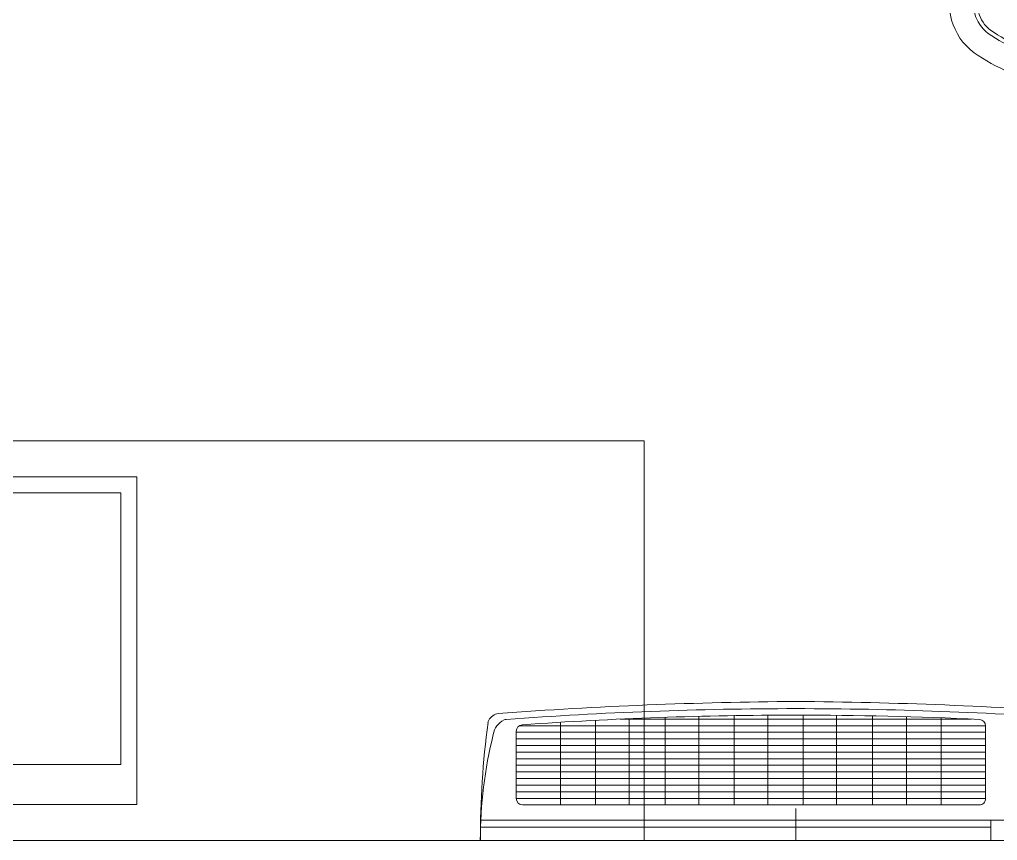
# Model space of a CAD drawing. Header units: metres. Extents: x 2999 to 3109, y 1752 to 1796.
# Drawn here: x 3010.775 to 3011.999, y 1759.714 to 1760.741 of the extents above; entities that cross this region are included whole.
import ezdxf

# ---------------------------------------------------------------- set-up
doc = ezdxf.new("R2010")
doc.units = ezdxf.units.M
doc.layers.add('PAREDES', color=7, linetype='Continuous')

msp = doc.modelspace()

# ---------------------------------------------------------------- linework, layer by layer
at = {"layer": 'PAREDES', "color": 253, "lineweight": 0}
for p, q in [((3011.5566, 1760.2136), (3010.4566, 1760.2136)), ((3011.5566, 1759.7136), (3011.5566, 1760.2136)), ((3011.4521, 1759.758), (3011.4521, 1759.8615)), ((3011.4958, 1759.758), (3011.4958, 1759.864)), ((3011.9665, 1759.8655), (3011.5266, 1759.8655)), ((3011.5381, 1759.758), (3011.5381, 1759.866)), ((3011.583, 1759.758), (3011.583, 1759.8677)), ((3011.625, 1759.758), (3011.625, 1759.8689)), ((3011.6692, 1759.758), (3011.6692, 1759.8702)), ((3011.7114, 1759.758), (3011.7114, 1759.8702)), ((3011.7556, 1759.758), (3011.7556, 1759.8702)), ((3011.7976, 1759.758), (3011.7976, 1759.8702)), ((3011.8426, 1759.758), (3011.8426, 1759.8695)), ((3011.8849, 1759.758), (3011.8849, 1759.8685)), ((3011.9285, 1759.758), (3011.9285, 1759.867)), ((3011.3966, 1759.8503), (3011.3966, 1759.7661)), ((3011.9841, 1759.8489), (3011.3966, 1759.8489)), ((3011.9841, 1759.8572), (3011.4004, 1759.8572)), ((3011.9841, 1759.8569), (3011.9841, 1759.7661)), ((3011.9841, 1759.8407), (3011.3966, 1759.8407)), ((3011.9841, 1759.8324), (3011.3966, 1759.8324)), ((3011.9841, 1759.8241), (3011.3966, 1759.8241)), ((3011.9841, 1759.8158), (3011.3966, 1759.8158)), ((3011.9841, 1759.8076), (3011.3966, 1759.8076)), ((3011.9841, 1759.7993), (3011.3966, 1759.7993)), ((3011.9841, 1759.791), (3011.3966, 1759.791)), ((3011.9841, 1759.7828), (3011.3966, 1759.7828)), ((3011.9841, 1759.7745), (3011.3966, 1759.7745)), ((3011.9841, 1759.7662), (3011.3966, 1759.7662)), ((3011.9761, 1759.758), (3011.4045, 1759.758)), ((3011.7466, 1759.7136), (3011.7466, 1759.7536)), ((3011.3519, 1759.7388), (3012.1413, 1759.7388)), ((3011.9907, 1759.7388), (3011.9907, 1759.7136)), ((3011.3519, 1759.7302), (3011.9907, 1759.7302)), ((3010.4566, 1759.7136), (3013.1566, 1759.7136)), ((3010.4566, 1759.7136), (3011.5566, 1759.7136)), ((3012.1416, 1759.7136), (3011.3516, 1759.7136))]:
    msp.add_line(p, q, dxfattribs=at)
for points in [[(3011.9443, 1760.79, 0.340159), (3011.9696, 1760.6994, 0.109507), (3012.0618, 1760.6611, 0.456342), (3012.1564, 1760.7422, 0.109507), (3012.1327, 1760.8392, 0.326615), (3012.0472, 1760.8781, 0.232243)], [(3011.972, 1760.7784, 0.335798), (3011.9872, 1760.7237, 0.108316), (3012.0666, 1760.6908, 0.451928), (3012.1264, 1760.742, 0.10782), (3012.1062, 1760.8251, 0.318721), (3012.0539, 1760.8488, 0.229844)], [(3011.9766, 1760.7765, 0.334592), (3011.9902, 1760.7277, 0.108056), (3012.0674, 1760.6957, 0.450767), (3012.1214, 1760.742, 0.107451), (3012.1018, 1760.8228, 0.316581), (3012.055, 1760.844, 0.22928)]]:
    msp.add_lwpolyline(points, format="xyb", close=True, dxfattribs=at)
for points in [[(3010.7123, 1759.7586), (3010.9217, 1759.7586), (3010.9217, 1760.1686), (3010.5117, 1760.1686), (3010.5117, 1759.7586), (3010.7123, 1759.7586)], [(3010.7212, 1759.8086), (3010.9017, 1759.8086), (3010.9017, 1760.1486), (3010.5317, 1760.1486), (3010.5317, 1759.8086), (3010.7123, 1759.8086)]]:
    msp.add_lwpolyline(points, dxfattribs=at)
at = {"layer": 'PAREDES', "color": 253, "lineweight": 0, "extrusion": (0, 0, -1)}
for centre, major_axis, ratio, start_param, end_param in [((3011.7466, 1754.7805), (5.3181, 0.4513), 0.956584, -1.559656, -1.489801), ((3011.7466, 1754.7805), (-5.3181, 0.4513), 0.956584, 1.489801, 1.559656), ((3011.3765, 1759.8558), (0, 0.0168), 0.977548, -1.062803, -0.143544), ((3011.7466, 1754.7805), (0, 5.098), 0.977548, -0.072811, 0), ((3011.7466, 1754.7805), (0, 5.098), 0.977548, 0, 0.072811), ((3012.4366, 1759.7136), (0, 1.1099), 0.977548, 4.712389, 4.84572), ((3011.3691, 1759.86), (0, 0.00812), 0.977548, -1.437465, -1.062803), ((3011.3912, 1759.8424), (0, 0.0242), 0.977548, -1.415455, -0.432642), ((3011.3846, 1759.857), (0.00567, 0.00567), 1, -1.20946, -0.85658), ((3011.7466, 1754.7805), (0, 5.0899), 0.977548, -0.068908, 0), ((3011.7466, 1754.7805), (0, 5.0899), 0.977548, 0, 0.046227), ((3011.9761, 1759.8569), (0, 0.00812), 0.977548, 0.046227, 1.570796), ((3011.4045, 1759.8503), (0, 0.00812), 0.977548, -1.570796, -0.068908), ((3011.876, 1759.7136), (0, 0.5364), 0.977548, 4.712389, 4.962084), ((3011.4045, 1759.7661), (0, 0.00812), 0.977548, 3.141593, 4.712389), ((3011.9761, 1759.7661), (0, 0.00812), 0.977548, 1.570796, 3.141593)]:
    msp.add_ellipse(centre, major_axis=major_axis, ratio=ratio, start_param=start_param, end_param=end_param, dxfattribs=at)

doc.saveas('drawing.dxf')
